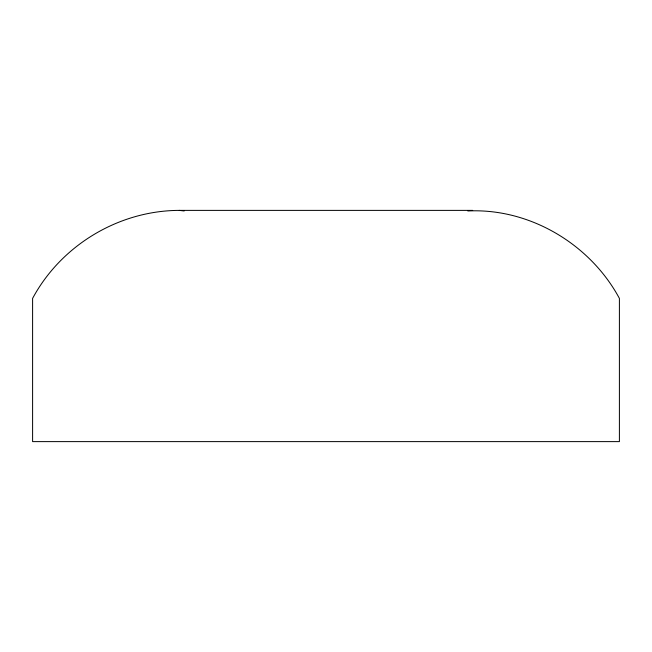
<?xml version="1.0" encoding="UTF-8"?>
<svg xmlns="http://www.w3.org/2000/svg" width="652" height="652" viewBox="0 0 652 652"><rect width="100%" height="100%" fill="white"/><g stroke="black" fill="none" stroke-linecap="round" stroke-linejoin="round"><path stroke-width="0.98" d="M467.81 210.971C529.66 207.947 590.223 244.117 619.4 298.404L619.4 441.616L32.6 441.616L32.6 298.404C61.223 245.144 118.835 210.572 179.3 210.384L472.7 210.384M179.3 210.384L184.19 210.971"/></g></svg>
